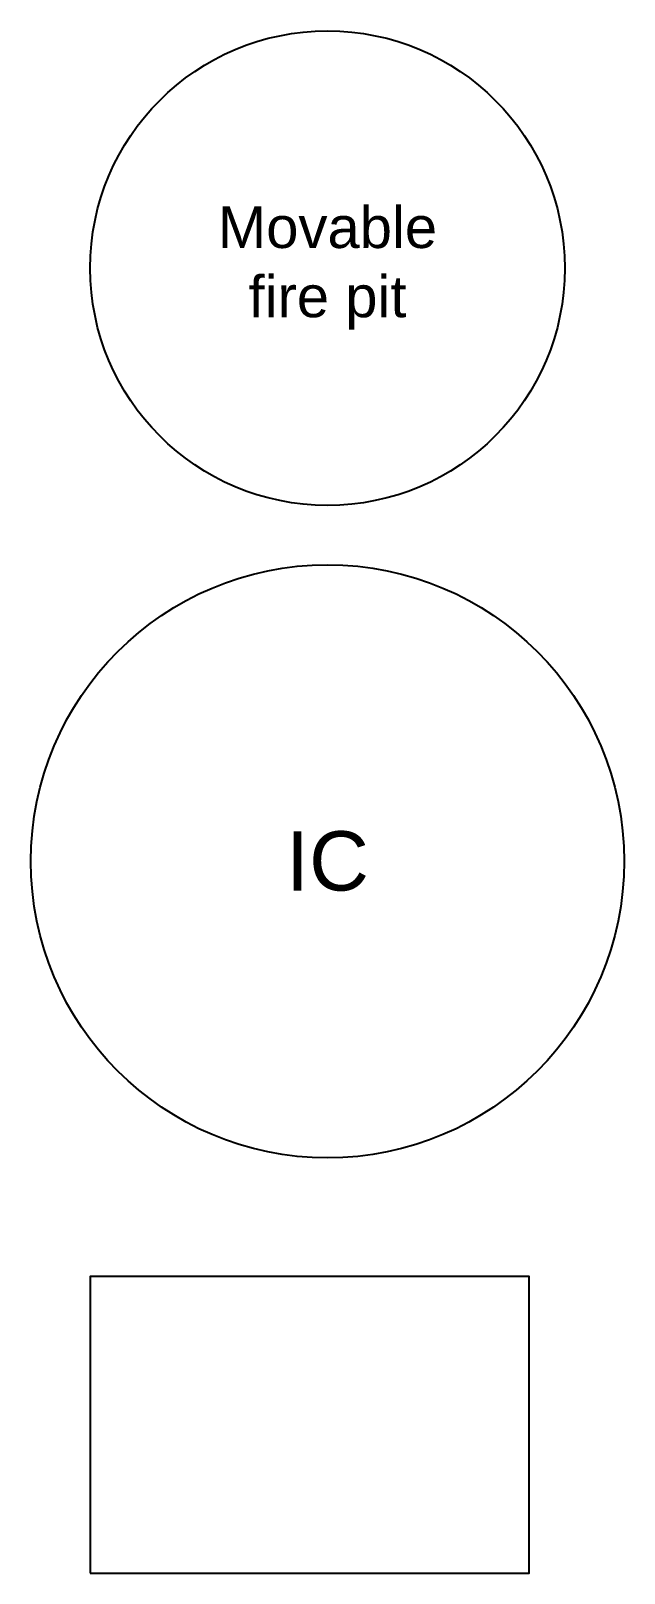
# Model space of a CAD drawing. Header units: metres. Extents: x -2.8 to 19.1, y -6.5 to 7.4.
# Drawn here: x 7.5 to 8.5, y 1.8 to 4.4 of the extents above; entities that cross this region are included whole.
import ezdxf

# ---------------------------------------------------------------- set-up
doc = ezdxf.new("R2010")
doc.units = ezdxf.units.M
doc.layers.add('Furniture', color=136, linetype='Continuous', lineweight=25, true_color=0x008080)
doc.layers.add('Utilities', color=5, linetype='Continuous', lineweight=25, true_color=0x0000ff)
doc.styles.add('textstyle13', font='')
doc.styles.add('textstyle23', font='')
doc.styles.get('textstyle13').set_extended_font_data('Arial')
doc.styles.get('textstyle23').set_extended_font_data('Arial')

# ---------------------------------------------------------------- blocks, each defined once
blk = doc.blocks.new('Utilities - Inspection cover')
at = {"layer": 'Utilities'}
blk.add_circle((0, 0), 0.5, dxfattribs=at)
at = {"layer": 'Utilities', "color": 30, "true_color": 0xff7f00, "insert": (0, 0), "char_height": 0.1, "attachment_point": 5, "style": 'textstyle23'}
blk.add_mtext('IC', dxfattribs=at)
blk = doc.blocks.new('Utilities - Inspection cover rectangle')
at = {"layer": 'Utilities', "flags": 128}
blk.add_lwpolyline([(0, 0), (1, 0), (1, 1), (0, 1)], close=True, dxfattribs=at)
blk = doc.blocks.new('Firepit')
at = {"layer": 'Furniture'}
blk.add_circle((0, 0), 0.4, dxfattribs=at)
at = {"layer": 'Furniture', "color": 30, "true_color": 0xff7f00, "insert": (0, 0), "char_height": 0.07, "attachment_point": 5, "style": 'textstyle13'}
blk.add_mtext('Movable\\Pfire pit', dxfattribs=at)

msp = doc.modelspace()

# ---------------------------------------------------------------- block references
at = {"layer": 'Furniture'}
for name, p in [('Firepit', (8, 4)), ('Utilities - Inspection cover', (8, 3))]:
    msp.add_blockref(name, p, dxfattribs=at)
at = {"layer": 'Utilities', "xscale": 0.74, "yscale": 0.5}
msp.add_blockref('Utilities - Inspection cover rectangle', (7.6, 1.8), dxfattribs=at)

doc.saveas('drawing.dxf')
